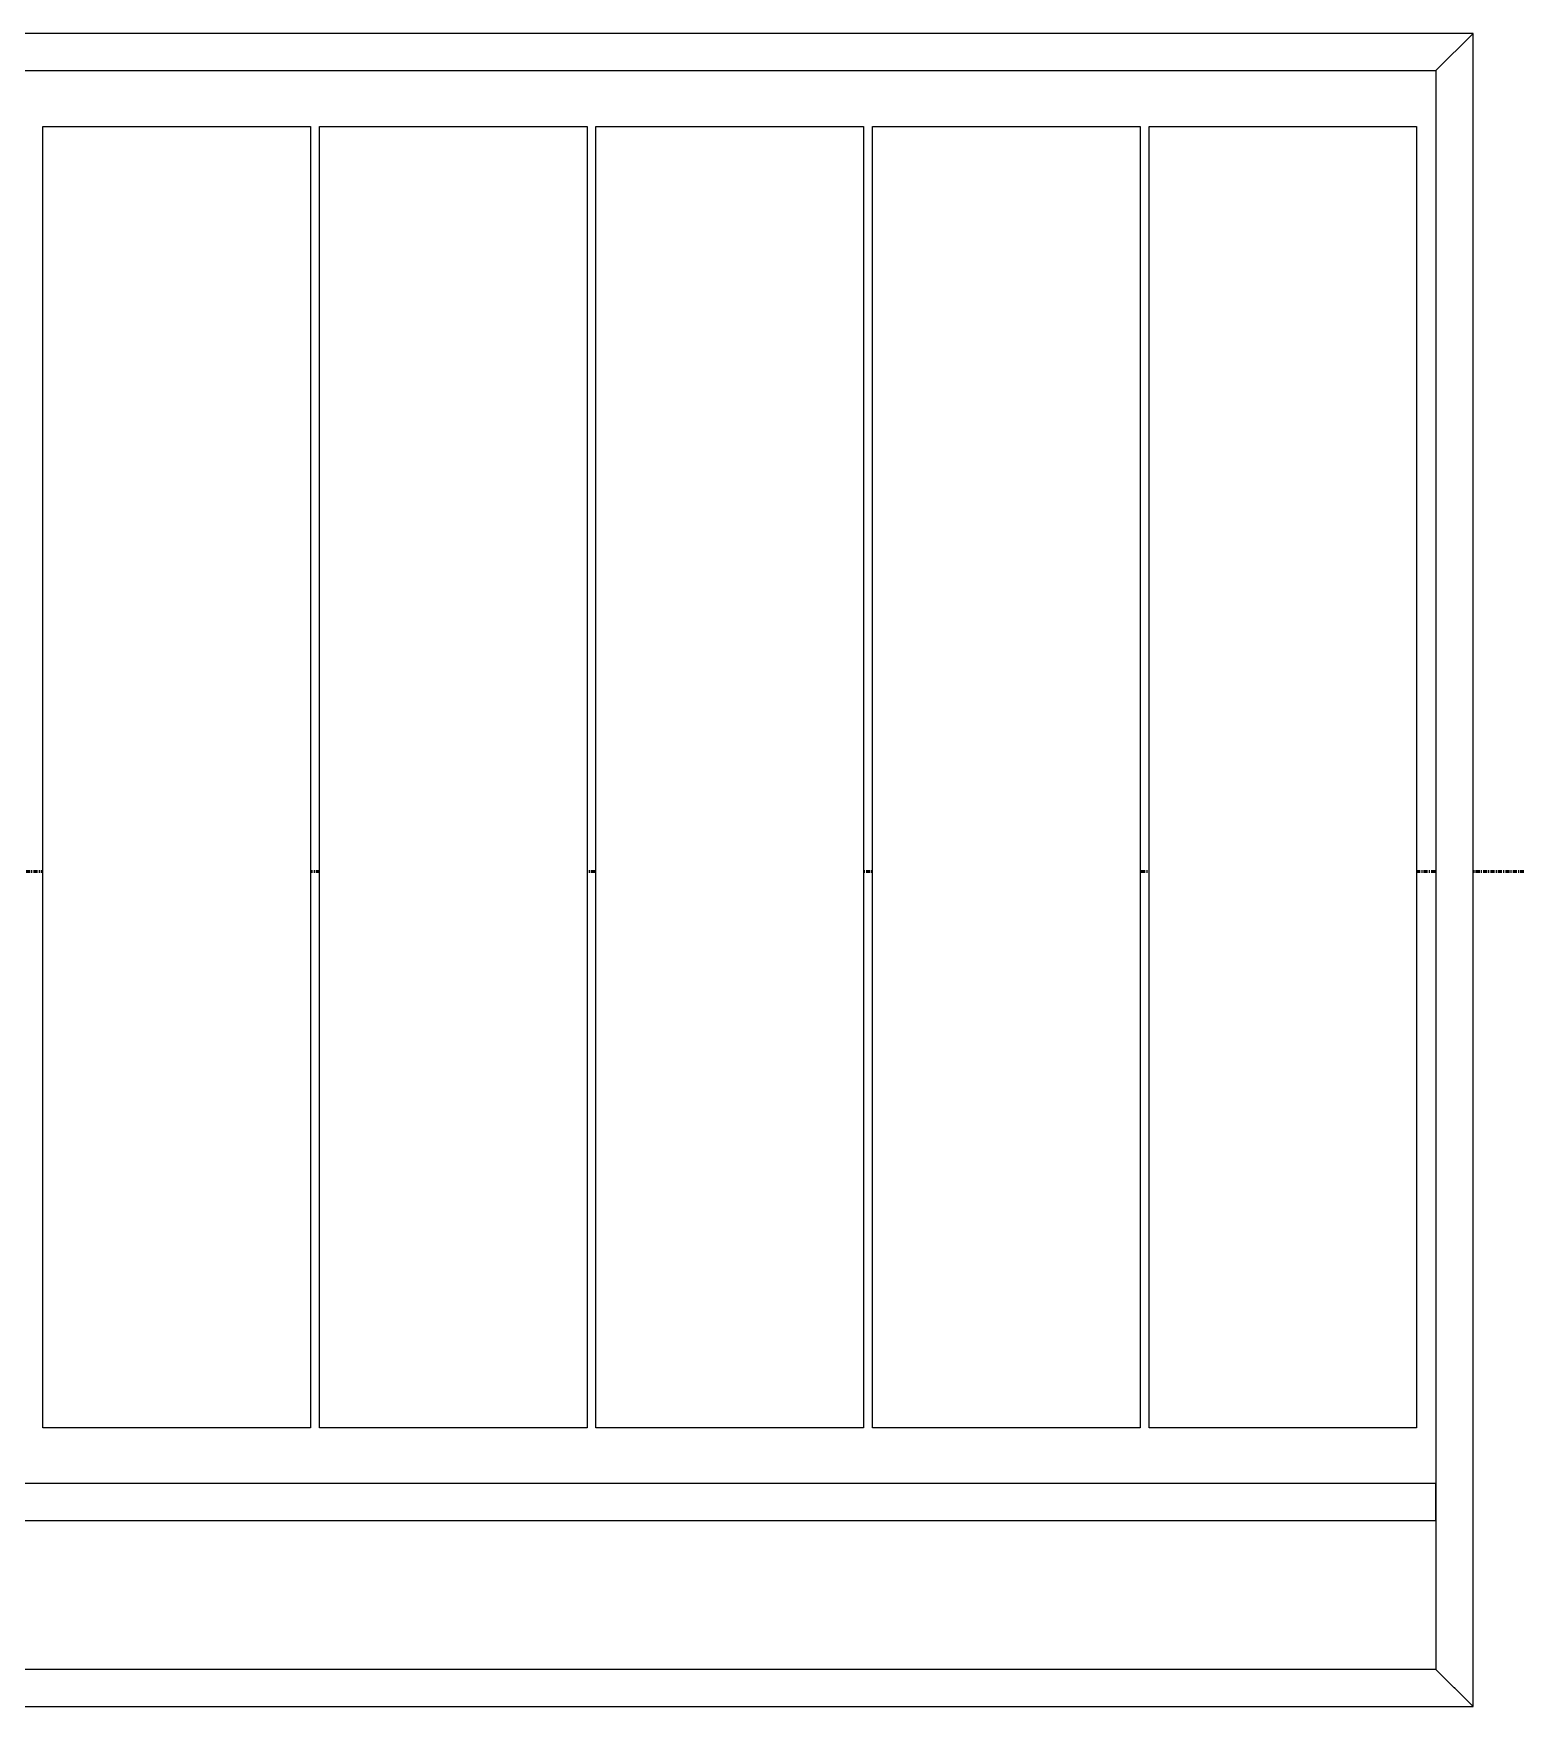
# Model space of a CAD drawing. Header units: millimetres. Extents: x -853432 to -773672, y -18171 to 22484.
# Drawn here: x -827919 to -825925, y -2721 to -471 of the extents above; entities that cross this region are included whole.
import ezdxf
from ezdxf.xclip import XClip

# ---------------------------------------------------------------- set-up
doc = ezdxf.new("R2010")
doc.units = ezdxf.units.MM
doc.header["$XCLIPFRAME"] = 0
doc.linetypes.add('DPA_Grid _ Level 100', pattern=[10, 5.5, -1.6, 1.3, -1.6])
for name, color, linetype in [('000 - WIPEOUT', 250, 'Continuous'), ('A04_TUBE SERIES', 2, 'Continuous'), ('A11_ALU.SOLID SHEET', 2, 'Continuous')]:
    doc.layers.add(name, color=color, linetype=linetype)
doc.layers.add('G-ANNO-SECL', color=3, linetype='Continuous', lineweight=9)

# ---------------------------------------------------------------- blocks, each defined once
blk = doc.blocks.new('*U1107')
blk.add_attdef('EXTR.OVL-LENGTH_', (-25, -59.1), '', height=5)
blk.add_wipeout([(-25, 25), (25, -25), (25, 10722.5), (-25, 10722.5)]).dxf.layer = '000 - WIPEOUT'
at = {"layer": 'A04_TUBE SERIES', "color": 0}
blk.add_lwpolyline([(-25, 25), (25, -25), (25, 10722.5), (-25, 10722.5)], close=True, dxfattribs=at)
blk = doc.blocks.new('*U1118')
blk.add_attdef('EXTR.OVL-LENGTH_', (-25, -59.1), '', height=5)
blk.add_wipeout([(-25, 25), (25, -25), (25, 2225), (-25, 2175)]).dxf.layer = '000 - WIPEOUT'
blk.add_point((0, 0))
at = {"layer": 'A04_TUBE SERIES', "color": 0}
blk.add_lwpolyline([(-25, 25), (25, -25), (25, 2225), (-25, 2175)], close=True, dxfattribs=at)
blk = doc.blocks.new('*U1109')
blk.add_attdef('EXTR.OVL-LENGTH_', (-25, -59.1), '', height=5)
blk.add_wipeout([(-25, 0), (25, 0), (25, 10697.5), (-25, 10747.5)]).dxf.layer = '000 - WIPEOUT'
at = {"layer": 'A04_TUBE SERIES', "color": 0}
blk.add_lwpolyline([(-25, 0), (25, 0), (25, 10697.5), (-25, 10747.5)], close=True, dxfattribs=at)
blk = doc.blocks.new('*U1117')
blk.add_attdef('EXTR.OVL-LENGTH_', (-25, -59.1), '', height=5)
blk.add_wipeout([(-25, 25), (25, -25), (25, 11022.5), (-25, 10972.5)]).dxf.layer = '000 - WIPEOUT'
at = {"layer": 'A04_TUBE SERIES', "color": 0}
blk.add_lwpolyline([(-25, 25), (25, -25), (25, 11022.5), (-25, 10972.5)], close=True, dxfattribs=at)
blk = doc.blocks.new('*U1258')
at = {"color": 6}
blk.add_point((-37.5, 0), dxfattribs=at)
at = {"color": 3}
for points in [[(-875, 924), (875, 924), (875, 564), (-875, 564)], [(-875, 552), (875, 552), (875, 192), (-875, 192)], [(-875, -192), (875, -192), (875, -552), (-875, -552)], [(-875, -564), (875, -564), (875, -924), (-875, -924)]]:
    blk.add_wipeout(points, dxfattribs=at).dxf.layer = '000 - WIPEOUT'
at = {"layer": 'A11_ALU.SOLID SHEET', "color": 0, "linetype": 'ByBlock'}
for points in [[(875, 564), (-875, 564), (-875, 924), (875, 924)], [(875, 192), (-875, 192), (-875, 552), (875, 552)], [(875, -552), (-875, -552), (-875, -192), (875, -192)], [(875, -924), (-875, -924), (-875, -564), (875, -564)]]:
    blk.add_lwpolyline(points, close=True, dxfattribs=at)
at = {"color": 3}
blk.add_wipeout([(-875, 180), (875, 180), (875, -180), (-875, -180)], dxfattribs=at).dxf.layer = '000 - WIPEOUT'
at = {"layer": 'A11_ALU.SOLID SHEET', "color": 0, "linetype": 'ByBlock'}
blk.add_lwpolyline([(875, -180), (-875, -180), (-875, 180), (875, 180)], close=True, dxfattribs=at)
blk = doc.blocks.new('*U1696')
at = {"layer": 'A11_ALU.SOLID SHEET', "linetype": 'ByBlock'}
for name, p, rotation in [('*U1109', (-92047, -4075.5), 270), ('*U1258', (-82299.5, -5050.5), 90), ('*U1107', (-92072, -6025.5), 270), ('*U1117', (-92322, -6275.5), 270)]:
    blk.add_blockref(name, p, dxfattribs=dict(at, rotation=rotation))
blk.add_blockref('*U1118', (-81324.5, -6275.5), dxfattribs=at)

msp = doc.modelspace()

# ---------------------------------------------------------------- linework, layer by layer
at = {"layer": 'G-ANNO-SECL', "linetype": 'DPA_Grid _ Level 100', "lineweight": 50}
msp.add_line((-851398.6, -1598.3), (-776606.5, -1598.3), dxfattribs=at)

# ---------------------------------------------------------------- next in the draw order: block references
ref = msp.add_blockref('*U1696', (-744682.4, 3579))
XClip(ref).set_block_clipping_path([(-104690.1238047112, -9620.0029952966), (-34092.6543255156, 14392.9971737705)])

doc.saveas('drawing.dxf')
